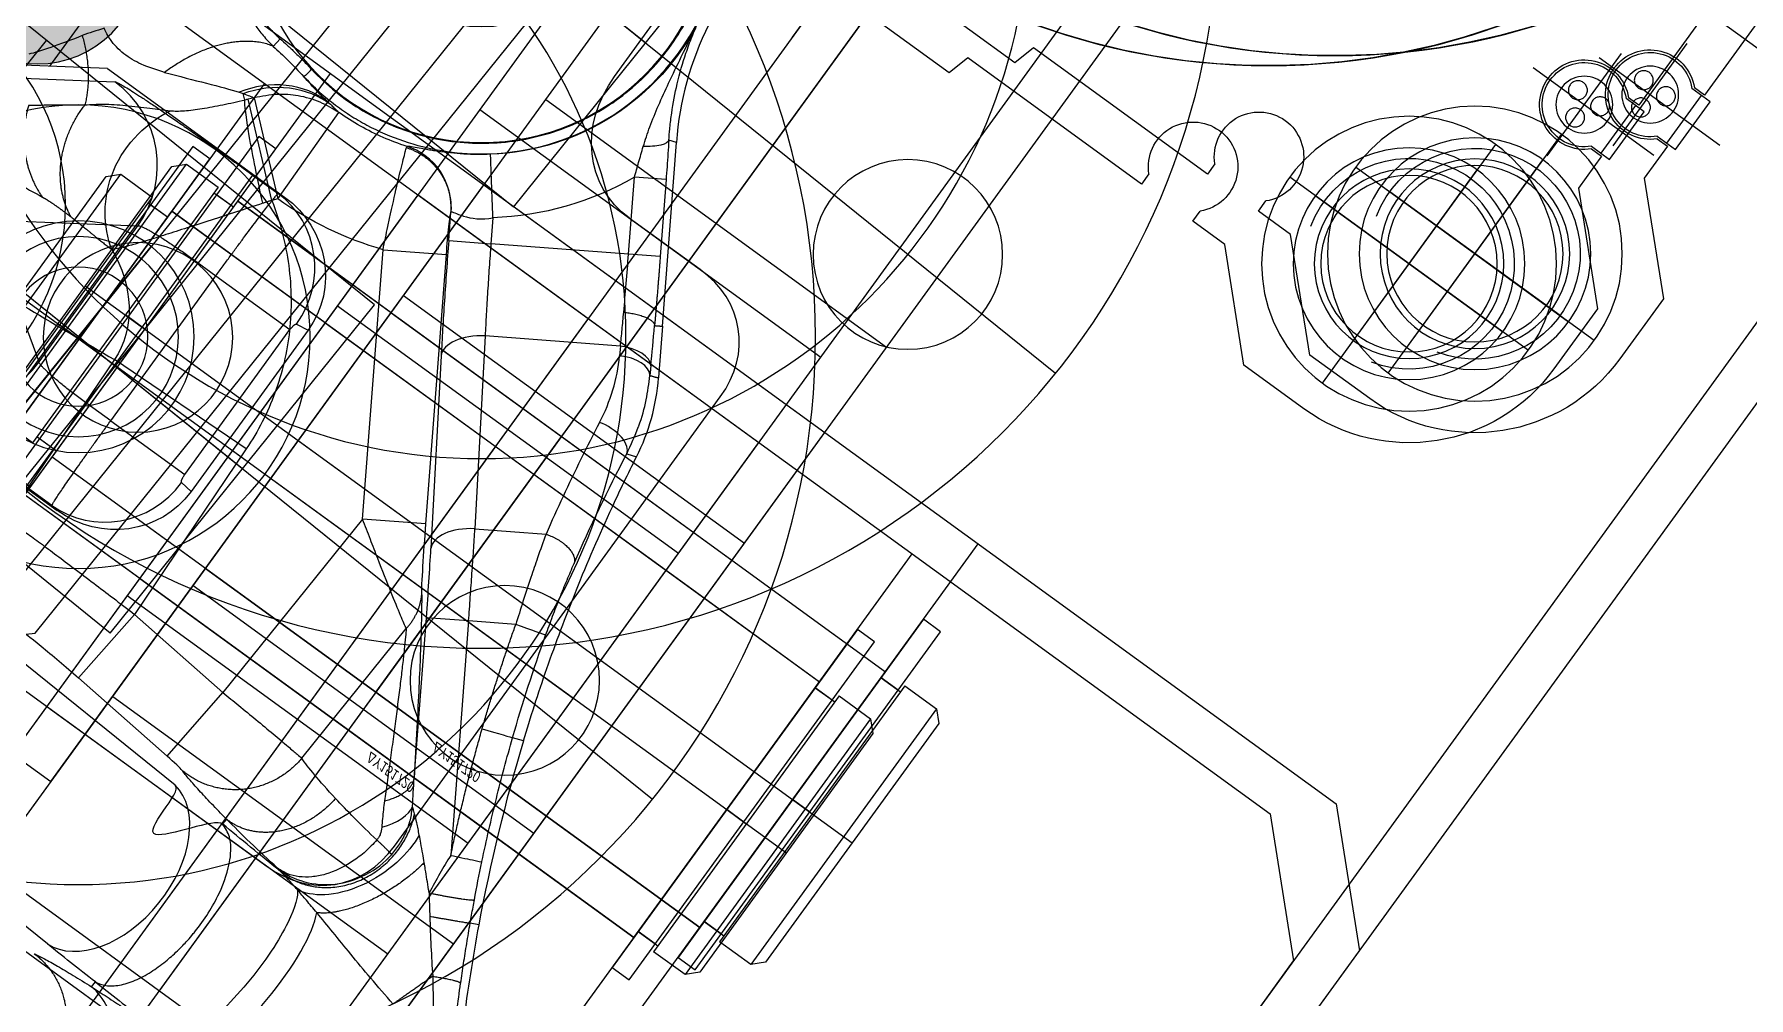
# Model space of a CAD drawing. Header units: millimetres. Extents: x 10462777 to 22643323, y 453826 to 1389191.
# Drawn here: x 11287740.5 to 11287821.9, y 585207.9 to 585253.6 of the extents above; entities that cross this region are included whole.
import ezdxf

# ---------------------------------------------------------------- set-up
doc = ezdxf.new("R2010")
doc.units = ezdxf.units.MM
doc.header["$LTSCALE"] = 200
doc.header["$MEASUREMENT"] = 0
for name, pattern in [('CENTER', [2, 1.25, -0.25, 0.25, -0.25]), ('HIDDEN', [3.75, 2.5, -1.25]), ('PHANTOM', [2.5, 1.25, -0.25, 0.25, -0.25, 0.25, -0.25]), ('PHANTOM2', [31.75, 15.875, -3.175, 3.175, -3.175, 3.175, -3.175])]:
    doc.linetypes.add(name, pattern=pattern)
doc.layers.get('0').update_dxf_attribs({"linetype": 'CONTINUOUS'})
for name, color, linetype in [('1', 1, 'CENTER'), ('5', 4, 'CONTINUOUS'), ('CENTER', 1, 'CONTINUOUS'), ('CL', 3, 'CONTINUOUS'), ('DR1501-002-005-002', 7, 'CONTINUOUS'), ('HL', 2, 'HIDDEN'), ('V', 6, 'PHANTOM2')]:
    doc.layers.add(name, color=color, linetype=linetype)
doc.layers.add('LAYOUT', color=8, linetype='CONTINUOUS', lineweight=25)
doc.styles.get("Standard").update_dxf_attribs({"font": 'SYMBOL'})

# ---------------------------------------------------------------- blocks, each defined once
blk = doc.blocks.new('A$C321A0869')
at = {"layer": '1', "color": 155, "linetype": 'Continuous'}
for p, q in [((103.898, 368.365), (436.102, 368.365)), ((168, 335.391), (168, 355.365)), ((176.67, 330.365), (172.507, 330.365)), ((146, 326.035), (146, 320.023)), ((181, 299.695), (181, 326.035)), ((148.299, 321.555), (142.506, 317.696)), ((143.605, 317.688), (148.95, 321.249)), ((148.299, 321.555), (158.682, 321.555)), ((156.839, 321.511), (156.839, 316.614)), ((156.839, 321.511), (158.341, 321.511)), ((158.341, 321.511), (158.682, 321.555)), ((162.688, 317.014), (163.299, 317.093)), ((163.299, 317.093), (163.299, 307.636)), ((148.498, 312.791), (153.843, 316.352)), ((153.843, 308.377), (153.843, 316.352)), ((156.839, 308.116), (156.839, 316.614)), ((156.839, 316.614), (158.238, 316.614)), ((158.238, 316.614), (162.585, 316.614)), ((158.238, 308.116), (158.238, 316.614)), ((162.585, 308.116), (162.585, 316.614)), ((153.843, 308.377), (148.498, 311.939)), ((158.238, 308.116), (156.839, 308.116)), ((156.839, 303.219), (156.839, 308.116)), ((158.238, 308.116), (162.585, 308.116)), ((163.299, 307.636), (162.688, 307.716)), ((148.299, 303.174), (158.682, 303.174)), ((158.341, 303.219), (156.839, 303.219)), ((158.682, 303.174), (158.341, 303.219)), ((158, 295.365), (176.67, 295.365)), ((452.31, 215.653), (452.31, 236.044)), ((442.638, 215.654), (442.638, 235.051)), ((479.704, 233.483), (479.904, 233.739)), ((483.02, 234.001), (482.536, 234.024)), ((476.805, 229.493), (479.839, 233.377)), ((480.063, 233.202), (477.029, 229.318)), ((480.063, 233.202), (479.839, 233.377)), ((466.225, 230.578), (457.119, 229.818)), ((466.855, 223.039), (466.225, 230.578)), ((477.029, 229.318), (482.046, 229.632)), ((477.029, 229.318), (476.805, 229.493)), ((467.724, 216.648), (478.289, 223.912)), ((478.289, 223.912), (479.998, 221.426)), ((453.391, 222.426), (453.145, 216.824)), ((453.391, 222.426), (457.406, 222.25)), ((457.406, 222.25), (457.159, 216.648)), ((466.855, 223.039), (457.406, 222.25)), ((480.586, 221.759), (481.696, 222.522)), ((480.586, 221.759), (481.725, 220.102)), ((469.432, 214.162), (479.998, 221.426)), ((482.742, 220.801), (481.725, 220.102)), ((485.438, 214.701), (481.725, 220.102)), ((476.102, 218.607), (468.67, 213.246)), ((478.144, 217.571), (470.713, 212.21)), ((481.795, 212.261), (478.144, 217.571)), ((453.145, 216.824), (457.159, 216.648)), ((467.724, 216.648), (457.159, 216.648)), ((469.432, 214.162), (467.724, 216.648)), ((485.438, 214.701), (488.457, 216.777)), ((489.312, 215.534), (488.457, 216.777)), ((490.997, 216.264), (490.85, 216.603)), ((483.786, 211.307), (490.997, 216.264)), ((489.312, 215.534), (486.293, 213.458)), ((486.293, 213.458), (485.438, 214.701)), ((442.364, 212.751), (442.661, 212.751)), ((452.584, 212.751), (452.287, 212.751)), ((457.077, 211.778), (464.983, 211.778)), ((470.713, 212.21), (472.632, 209.418)), ((481.795, 212.261), (481.411, 212.008)), ((459.674, 207.02), (465.979, 211.355)), ((467.119, 209.698), (465.979, 211.355)), ((483.786, 211.307), (481.779, 209.927)), ((467.119, 209.698), (457.924, 203.377)), ((468.392, 207.846), (467.119, 209.698)), ((478.008, 208.826), (478.188, 208.374)), ((464.319, 204.098), (464.118, 204.593)), ((456.193, 200.274), (455.996, 200.64))]:
    blk.add_line(p, q, dxfattribs=at)
at = {"layer": '1', "color": 155, "linetype": 'Continuous', "extrusion": (0, 0, -1)}
for radius, start, end in [(16.754, 337.34502, 356.41736), (11.566, 257.89921, 319.01687), (14.582, 291.28092, 319.01689)]:
    blk.add_arc((-493.75, 230.365), radius, start, end, dxfattribs=at)
for centre, major_axis, ratio, start_param, end_param in [((173.176, 336.138), (-2.495, -5.376), 0.84361, 5.91001, 7.351033), ((158.64, 317.053), (4.622, 0.602), 0.965377, 4.846578, 6.408341), ((158.64, 307.677), (-4.622, 0.602), 0.965377, 3.016436, 4.5782)]:
    blk.add_ellipse(centre, major_axis=major_axis, ratio=ratio, start_param=start_param, end_param=end_param, dxfattribs=at)
at = {"layer": '1', "color": 155, "linetype": 'Continuous'}
for centre, major_axis, ratio, start_param, end_param in [((175.226, 324.591), (-4.564, -4.564), 0.774597, 2.482535, 3.800651), ((148.95, 316.352), (-2.717, 4.078), 0.998023, 4.125534, 5.694504), ((158.341, 317.014), (-0.582, 4.462), 0.965377, 4.587233, 6.148996), ((143.605, 312.791), (-2.717, 4.078), 0.998023, 4.125534, 5.694504), ((148.95, 308.377), (-2.717, -4.078), 0.998023, 0.588682, 2.157652), ((158.341, 307.716), (-0.582, -4.462), 0.965377, 0.134189, 1.695952), ((175.226, 301.138), (-4.564, 4.564), 0.774597, 2.482535, 3.800651), ((477.241, 216.95), (1.177, -1.632), 0.544728, 1.558438, 3.099965), ((453.092, 216.827), (-0.044, -1.009), 0.052281, 0.254572, 1.570209), ((447.474, 215.866), (-4.847, 0), 0.642612, 0.068295, 3.073299), ((469.809, 211.589), (1.177, -1.632), 0.544728, 1.558438, 3.099966), ((465.86, 211.528), (4.972, 3.418), 0.034895, 4.712415, 5.28888), ((480.733, 211.542), (-0.828, 1.262), 0.544739, 3.183287, 4.724076), ((447.474, 207.162), (4.78, 0), 0.267644, 3.42552, 5.851881)]:
    blk.add_ellipse(centre, major_axis=major_axis, ratio=ratio, start_param=start_param, end_param=end_param, dxfattribs=at)
for points, knots in [([(148.95, 321.249), (148.965, 321.259), (149.024, 321.279), (149.206, 321.308), (149.48, 321.337), (149.841, 321.364), (150.284, 321.39), (150.804, 321.414), (151.393, 321.436), (152.046, 321.455), (152.757, 321.472), (153.282, 321.482), (153.561, 321.486), (153.579, 321.486)], [0, 0, 0, 0, 0.099316, 0.198633, 0.297949, 0.397265, 0.496581, 0.595898, 0.695214, 0.79453, 0.893847, 0.993163, 1, 1, 1, 1]), ([(153.579, 321.486), (153.822, 321.49), (154.339, 321.497), (155.151, 321.505), (155.997, 321.51), (156.558, 321.511), (156.839, 321.511)], [0, 0, 0, 0, 0.236866, 0.491244, 0.745622, 1, 1, 1, 1]), ([(469.334, 243.535), (469.379, 243.072), (469.471, 242.12), (469.647, 240.772), (469.853, 239.412), (470.007, 238.53), (470.087, 238.078)], [0, 0, 0, 0, 0.230328, 0.47364, 0.730146, 1, 1, 1, 1]), ([(482.328, 231.99), (482.29, 231.676), (482.216, 231.049), (482.204, 230.1), (482.263, 229.155), (482.538, 227.286), (483.317, 225.159), (485.443, 222.044), (489.588, 218.906), (496.905, 218.364), (502.342, 222.005), (504.457, 225.791), (505.525, 229.507), (505.119, 234.553), (501.668, 239.345), (497.913, 241.284), (494.88, 241.93), (492.769, 241.937), (490.732, 241.546), (489.762, 241.182), (489.277, 241)], [0, 0, 0, 0, 0.015776, 0.031543, 0.047309, 0.063075, 0.125873, 0.15798, 0.251061, 0.374968, 0.498875, 0.553832, 0.589053, 0.691361, 0.793668, 0.870126, 0.89669, 0.94831, 0.974178, 1, 1, 1, 1]), ([(473.073, 241.317), (473.165, 241.208), (473.354, 240.984), (473.74, 240.52), (474.208, 239.947), (474.571, 239.486), (474.757, 239.25)], [0, 0, 0, 0, 0.229249, 0.471698, 0.728457, 1, 1, 1, 1]), ([(478.337, 237.268), (478.19, 237.635), (477.921, 238.303), (477.797, 239.158), (477.825, 239.791), (477.912, 240.202), (478.028, 240.54), (478.123, 240.726), (478.168, 240.815)], [0, 0, 0, 0, 0.332596, 0.604526, 0.736299, 0.85181, 0.929059, 1, 1, 1, 1]), ([(474.757, 239.25), (474.953, 239.037), (475.376, 238.58), (475.967, 237.713), (476.557, 236.784), (476.924, 236.19), (477.096, 235.911)], [0, 0, 0, 0, 0.222937, 0.480834, 0.756514, 1, 1, 1, 1]), ([(470.087, 238.078), (470.088, 238.068), (470.092, 238.045), (470.098, 238.01), (470.104, 237.972), (470.11, 237.934), (470.115, 237.896), (470.12, 237.858), (470.125, 237.818), (470.13, 237.778), (470.135, 237.737), (470.139, 237.696), (470.143, 237.653), (470.148, 237.61), (470.152, 237.566), (470.156, 237.52), (470.16, 237.472), (470.163, 237.424), (470.167, 237.376), (470.17, 237.328), (470.173, 237.282), (470.176, 237.236), (470.179, 237.189), (470.181, 237.143), (470.184, 237.097), (470.186, 237.05), (470.189, 237), (470.191, 236.945), (470.194, 236.886), (470.196, 236.821), (470.199, 236.75), (470.202, 236.672), (470.204, 236.586), (470.207, 236.507), (470.208, 236.456), (470.209, 236.437)], [0, 0, 0, 0, 0.023274, 0.054888, 0.084756, 0.11342, 0.141458, 0.16944, 0.197522, 0.225565, 0.253594, 0.281635, 0.309631, 0.33763, 0.366026, 0.395235, 0.425265, 0.455736, 0.485498, 0.513837, 0.541013, 0.567571, 0.594335, 0.621153, 0.646701, 0.672792, 0.700613, 0.73049, 0.762755, 0.797723, 0.835687, 0.876967, 0.921891, 0.970783, 1, 1, 1, 1]), ([(483.577, 237.065), (483.418, 236.792), (483.101, 236.248), (482.808, 235.45), (482.615, 234.708), (482.563, 234.257), (482.536, 234.024)], [0, 0, 0, 0, 0.291672, 0.579176, 0.782285, 1, 1, 1, 1]), ([(470.209, 236.437), (470.209, 236.411), (470.211, 236.354), (470.212, 236.26), (470.213, 236.161), (470.213, 236.062), (470.213, 235.962), (470.212, 235.86), (470.212, 235.758), (470.211, 235.654), (470.21, 235.546), (470.209, 235.429), (470.208, 235.299), (470.206, 235.155), (470.205, 234.994), (470.205, 234.815), (470.206, 234.615), (470.209, 234.394), (470.216, 234.17), (470.223, 234.023), (470.227, 233.954)], [0, 0, 0, 0, 0.0415, 0.087094, 0.13024, 0.171807, 0.212718, 0.253715, 0.294592, 0.335056, 0.37657, 0.421306, 0.471128, 0.52654, 0.587776, 0.656044, 0.73315, 0.820128, 0.915078, 1, 1, 1, 1]), ([(470.227, 233.954), (470.765, 234.921), (471.853, 235.854), (474.55, 236.622), (476.037, 236.422), (477.096, 235.911)], [0, 0, 0, 0, 0.5, 0.5, 1, 1, 1, 1]), ([(477.096, 235.911), (477.151, 235.831), (477.267, 235.662), (477.593, 235.297), (478.117, 234.795), (478.87, 234.15), (479.423, 233.708), (479.704, 233.483)], [0, 0, 0, 0, 0.104926, 0.220029, 0.465508, 0.72841, 1, 1, 1, 1]), ([(476.423, 229.741), (476.056, 229.981), (475.318, 230.463), (474.251, 231.161), (473.253, 231.815), (472.354, 232.407), (471.577, 232.926), (470.95, 233.36), (470.47, 233.713), (470.309, 233.873), (470.227, 233.954)], [0, 0, 0, 0, 0.123779, 0.249315, 0.374831, 0.498577, 0.623666, 0.748831, 0.872658, 1, 1, 1, 1]), ([(482.11, 230.365), (482.096, 231.037), (481.885, 231.752), (481.078, 233.014), (480.486, 233.553), (479.828, 233.93)], [0, 0, 0, 0, 0.5, 0.5, 1, 1, 1, 1]), ([(479.904, 233.739), (480.529, 233.356), (481.091, 232.819), (481.865, 231.568), (482.073, 230.861), (482.096, 230.188)], [0, 0, 0, 0, 0.5, 0.5, 1, 1, 1, 1]), ([(482.536, 234.024), (482.515, 233.711), (482.467, 233.031), (482.376, 232.355), (482.327, 231.99)], [0, 0, 0, 0, 0.459971, 1, 1, 1, 1]), ([(476.423, 229.741), (477.115, 230.607), (477.901, 231.553), (479.122, 232.942), (479.531, 233.357), (479.704, 233.483)], [0, 0, 0, 0, 0.5, 0.5, 1, 1, 1, 1]), ([(482.046, 229.632), (482.002, 229.967), (481.909, 230.662), (481.494, 231.614), (480.892, 232.502), (480.351, 232.958), (480.063, 233.202)], [0, 0, 0, 0, 0.242098, 0.502422, 0.734837, 1, 1, 1, 1]), ([(482.11, 230.365), (482.129, 230.588), (482.169, 231.042), (482.274, 231.67), (482.327, 231.99)], [0, 0, 0, 0, 0.489912, 1, 1, 1, 1]), ([(457.119, 229.818), (457.132, 229.665), (457.157, 229.358), (457.197, 228.685), (457.238, 227.863), (457.277, 226.909), (457.315, 225.842), (457.348, 224.713), (457.38, 223.501), (457.397, 222.679), (457.406, 222.25)], [0, 0, 0, 0, 0.12227, 0.246247, 0.371943, 0.499371, 0.621613, 0.749499, 0.869315, 1, 1, 1, 1]), ([(478.289, 223.912), (478.626, 224.085), (479.153, 224.357), (480.165, 224.867), (481.27, 225.407), (482.134, 225.811), (482.589, 226.016), (482.705, 226.064), (482.762, 226.088)], [0, 0, 0, 0, 0.160436, 0.251188, 0.500883, 0.750113, 0.876593, 1, 1, 1, 1]), ([(481.718, 222.53), (482.232, 222.884), (482.685, 223.459), (483.099, 224.795), (483.049, 225.524), (482.825, 226.104)], [0, 0, 0, 0, 0.5, 0.5, 1, 1, 1, 1]), ([(485.019, 222.779), (484.882, 222.941), (484.601, 223.274), (484.215, 223.793), (483.858, 224.321), (483.6, 224.74), (483.416, 225.059), (483.239, 225.375), (483.052, 225.725), (482.898, 226.012), (482.848, 226.074), (482.825, 226.104)], [0, 0, 0, 0, 0.094699, 0.195709, 0.30236, 0.419452, 0.482688, 0.549102, 0.690581, 0.853358, 1, 1, 1, 1]), ([(481.718, 222.53), (481.757, 222.507), (481.797, 222.276), (482.066, 221.59), (482.327, 221.144), (482.742, 220.801)], [0, 0, 0, 0, 0.5, 0.5, 1, 1, 1, 1]), ([(481.725, 220.102), (481.414, 219.887), (480.787, 219.455), (479.865, 218.807), (478.966, 218.168), (478.419, 217.771), (478.144, 217.571)], [0, 0, 0, 0, 0.244617, 0.492816, 0.744608, 1, 1, 1, 1]), ([(489.851, 217.363), (490.161, 217.481), (490.819, 217.734), (491.858, 218.038), (493.031, 218.34), (494.489, 218.668), (495.553, 218.912), (496.175, 219.056)], [0, 0, 0, 0, 0.144368, 0.306554, 0.486218, 0.699858, 1, 1, 1, 1]), ([(491.345, 216.938), (491.543, 217.067), (492.166, 217.452), (493.26, 218.034), (494.38, 218.504), (495.372, 218.842), (495.901, 218.983), (496.175, 219.056)], [0, 0, 0, 0, 0.115919, 0.366193, 0.659393, 0.823603, 1, 1, 1, 1]), ([(488.457, 216.777), (488.683, 216.872), (489.151, 217.072), (489.612, 217.263), (489.851, 217.363)], [0, 0, 0, 0, 0.481094, 1, 1, 1, 1]), ([(490.85, 216.603), (490.773, 216.563), (490.623, 216.614), (490.248, 216.903), (490.033, 217.133), (489.851, 217.363)], [0, 0, 0, 0, 0.5, 0.5, 1, 1, 1, 1]), ([(457.159, 216.648), (457.156, 216.324), (457.15, 215.631), (457.137, 214.57), (457.121, 213.51), (457.104, 212.643), (457.089, 212.063), (457.081, 211.864), (457.077, 211.778)], [0, 0, 0, 0, 0.146861, 0.313552, 0.500044, 0.699892, 0.868664, 1, 1, 1, 1]), ([(464.983, 211.778), (465.02, 211.852), (465.097, 212.004), (465.365, 212.506), (465.878, 213.432), (466.572, 214.654), (467.21, 215.763), (467.551, 216.351), (467.724, 216.648)], [0, 0, 0, 0, 0.106751, 0.217412, 0.454766, 0.717398, 0.857148, 1, 1, 1, 1]), ([(490.85, 216.603), (490.999, 216.705), (491.165, 216.819), (491.329, 216.927), (491.345, 216.938)], [0, 0, 0, 0, 0.902928, 1, 1, 1, 1]), ([(452.287, 212.751), (452.293, 213.203), (447.474, 215.866), (452.309, 215.141), (452.31, 215.653)], [0, 0, 0, 0, 0.444122, 1, 1, 1, 1]), ([(483.148, 213.151), (483.524, 213.402), (484.273, 213.903), (485.051, 214.436), (485.438, 214.701)], [0, 0, 0, 0, 0.502591, 1, 1, 1, 1]), ([(438.35, 209.331), (439.293, 209.369), (440.402, 209.729), (441.975, 211.063), (442.368, 211.981), (442.364, 212.751)], [0, 0, 0, 0, 0.5, 0.5, 1, 1, 1, 1]), ([(442.364, 212.751), (442.396, 212.462), (442.458, 211.883), (442.545, 210.918), (442.625, 209.892), (442.672, 209.153), (442.696, 208.784)], [0, 0, 0, 0, 0.250094, 0.499935, 0.750055, 1, 1, 1, 1]), ([(442.661, 212.751), (442.667, 212.283), (442.678, 211.313), (442.688, 210.059), (442.694, 209.202), (442.696, 208.868), (442.696, 208.784)], [0, 0, 0, 0, 0.374111, 0.758018, 0.939401, 1, 1, 1, 1]), ([(442.661, 212.751), (442.706, 212.583), (442.799, 212.238), (443.235, 211.751), (443.87, 211.321), (444.648, 210.989), (445.454, 210.767), (446.187, 210.642), (446.778, 210.586), (447.19, 210.568), (448.133, 210.558), (449.626, 210.726), (451.191, 211.331), (452.069, 212.048), (452.22, 212.534), (452.287, 212.751)], [0, 0, 0, 0, 0.07219, 0.148138, 0.224315, 0.296652, 0.361348, 0.415515, 0.457373, 0.486059, 0.501268, 0.653246, 0.790916, 0.906668, 1, 1, 1, 1]), ([(452.254, 209.119), (452.258, 209.76), (452.266, 211.013), (452.28, 212.181), (452.287, 212.751)], [0, 0, 0, 0, 0.512227, 1, 1, 1, 1]), ([(452.291, 209.393), (452.335, 210.007), (452.422, 211.233), (452.53, 212.246), (452.584, 212.751)], [0, 0, 0, 0, 0.501077, 1, 1, 1, 1]), ([(481.795, 212.261), (482.013, 212.403), (482.446, 212.685), (482.915, 212.996), (483.148, 213.151)], [0, 0, 0, 0, 0.502935, 1, 1, 1, 1]), ([(464.983, 211.778), (464.884, 211.71), (464.633, 211.541), (464.156, 211.231), (463.554, 210.848), (462.874, 210.423), (462.133, 209.965), (461.34, 209.48), (460.504, 208.973), (459.625, 208.442), (458.775, 207.932), (458.214, 207.597), (457.966, 207.449)], [0, 0, 0, 0, 0.079938, 0.18244, 0.285951, 0.390254, 0.494902, 0.59932, 0.703816, 0.809234, 0.916341, 1, 1, 1, 1]), ([(467.119, 209.698), (467.43, 209.913), (468.058, 210.345), (468.983, 210.989), (469.885, 211.622), (470.435, 212.013), (470.713, 212.21)], [0, 0, 0, 0, 0.244816, 0.493086, 0.744814, 1, 1, 1, 1]), ([(478.008, 208.826), (478.199, 208.88), (478.392, 209.121), (478.537, 209.908), (478.478, 210.404), (478.363, 210.765)], [0, 0, 0, 0, 0.5, 0.5, 1, 1, 1, 1]), ([(479.372, 209.201), (479.38, 209.203), (479.799, 209.345), (480.563, 209.673), (481.26, 210.099), (481.589, 210.301)], [0, 0, 0, 0, 0.009954, 0.531374, 1, 1, 1, 1]), ([(452.291, 209.393), (452.292, 208.454), (452.707, 207.5), (454.145, 206.084), (455.161, 205.637), (456.196, 205.587)], [0, 0, 0, 0, 0.5, 0.5, 1, 1, 1, 1]), ([(456.293, 206.568), (456.04, 206.587), (455.523, 206.628), (454.53, 206.873), (453.641, 207.3), (452.975, 207.864), (452.599, 208.343), (452.351, 208.86), (452.311, 209.215), (452.291, 209.393)], [0, 0, 0, 0, 0.12267, 0.249834, 0.498756, 0.623945, 0.749245, 0.874587, 1, 1, 1, 1]), ([(472.632, 209.418), (472.261, 209.29), (471.604, 209.065), (470.53, 208.674), (469.484, 208.28), (468.747, 207.987), (468.392, 207.846)], [0, 0, 0, 0, 0.282944, 0.50095, 0.759201, 1, 1, 1, 1]), ([(481.779, 209.927), (481.778, 209.926), (481.776, 209.924), (481.772, 209.922), (481.771, 209.921), (481.765, 209.917), (481.762, 209.915), (481.758, 209.912)], [0, 0, 0, 0, 0.250456, 0.250456, 0.500911, 0.500911, 1, 1, 1, 1]), ([(452.085, 208.016), (452.125, 208.247), (452.198, 208.663), (452.237, 208.978), (452.254, 209.119)], [0, 0, 0, 0, 0.553136, 1, 1, 1, 1]), ([(452.085, 208.016), (451.877, 207.818), (451.431, 207.585), (449.732, 207.204), (448.443, 207.072), (445.841, 207.12), (444.634, 207.297), (443.153, 207.737), (442.833, 207.984), (442.731, 208.187)], [0, 0, 0, 0, 0.25, 0.25, 0.5, 0.5, 0.75, 0.75, 1, 1, 1, 1]), ([(451.816, 206.628), (451.867, 206.879), (451.961, 207.35), (452.046, 207.804), (452.085, 208.016)], [0, 0, 0, 0, 0.533344, 1, 1, 1, 1]), ([(457.734, 205.142), (457.262, 205.071), (456.685, 205.065), (455.432, 205.266), (454.761, 205.477), (453.574, 206.081), (453.067, 206.469), (452.364, 207.263), (452.165, 207.664), (452.085, 208.016)], [0, 0, 0, 0, 0.25, 0.25, 0.5, 0.5, 0.75, 0.75, 1, 1, 1, 1]), ([(464.319, 204.098), (465.38, 204.53), (467.628, 205.393), (471.416, 206.653), (474.993, 207.647), (477.314, 208.186), (478.188, 208.374)], [0, 0, 0, 0, 0.278989, 0.557979, 0.836968, 1, 1, 1, 1]), ([(458.589, 206.236), (458.594, 206.24), (458.953, 206.507), (459.315, 206.769), (459.674, 207.02)], [0, 0, 0, 0, 0.014565, 1, 1, 1, 1]), ([(468.886, 206.421), (469.19, 206.525), (469.799, 206.732), (470.698, 207.018), (471.573, 207.281), (472.113, 207.431), (472.383, 207.506)], [0, 0, 0, 0, 0.249613, 0.499411, 0.74953, 1, 1, 1, 1]), ([(450.713, 201.086), (450.808, 201.622), (450.987, 202.64), (451.289, 204.096), (451.566, 205.411), (451.736, 206.236), (451.816, 206.628)], [0, 0, 0, 0, 0.289191, 0.549958, 0.786349, 1, 1, 1, 1]), ([(456.196, 205.587), (456.408, 205.586), (456.831, 205.585), (457.453, 205.708), (458.05, 205.914), (458.409, 206.129), (458.589, 206.236)], [0, 0, 0, 0, 0.250925, 0.501585, 0.751419, 1, 1, 1, 1]), ([(456.906, 206.764), (456.813, 206.708), (456.675, 206.626), (456.456, 206.571), (456.347, 206.569), (456.293, 206.568)], [0, 0, 0, 0, 0.518381, 0.762938, 1, 1, 1, 1]), ([(457.734, 205.142), (457.802, 205.222), (457.931, 205.376), (458.161, 205.654), (458.297, 205.838), (458.383, 205.954)], [0, 0, 0, 0, 0.285943, 0.547706, 1, 1, 1, 1]), ([(456.868, 204.146), (456.963, 204.253), (457.171, 204.489), (457.462, 204.823), (457.652, 205.045), (457.734, 205.142)], [0, 0, 0, 0, 0.311396, 0.692558, 1, 1, 1, 1]), ([(458.609, 202.033), (458.617, 202.037), (459.534, 202.504), (461.355, 203.39), (463.2, 204.206), (464.118, 204.593)], [0, 0, 0, 0, 0.004372, 0.508061, 1, 1, 1, 1]), ([(455.894, 203.058), (455.929, 203.097), (456.075, 203.259), (456.329, 203.542), (456.619, 203.866), (456.797, 204.066), (456.868, 204.146)], [0, 0, 0, 0, 0.106123, 0.442619, 0.774625, 1, 1, 1, 1]), ([(455.894, 203.058), (455.855, 203.025), (455.687, 202.885), (455.404, 202.646), (455.162, 202.439), (455.048, 202.34)], [0, 0, 0, 0, 0.139629, 0.594063, 1, 1, 1, 1]), ([(457.924, 203.377), (457.759, 203.356), (457.426, 203.314), (456.745, 203.217), (456.237, 203.122), (455.894, 203.058)], [0, 0, 0, 0, 0.240647, 0.48693, 1, 1, 1, 1]), ([(457.924, 203.377), (458.083, 203.065), (458.267, 202.703), (458.533, 202.182), (458.603, 202.044), (458.609, 202.033)], [0, 0, 0, 0, 0.5, 0.5, 1, 1, 1, 1]), ([(452.921, 200.445), (452.693, 200.256), (452.201, 199.845), (451.452, 199.207), (450.752, 198.599), (450.316, 198.216), (450.136, 198.056)], [0, 0, 0, 0, 0.239913, 0.518599, 0.799067, 1, 1, 1, 1])]:
    blk.add_open_spline(points, degree=3, knots=knots, dxfattribs=at)
for points, degree in [([(158.238, 316.614), (158.238, 316.807), (158.238, 317.193), (158.241, 317.764), (158.244, 318.318), (158.249, 318.849), (158.256, 319.349), (158.264, 319.811), (158.272, 320.228), (158.282, 320.595), (158.293, 320.906), (158.304, 321.158), (158.316, 321.346), (158.329, 321.468), (158.337, 321.504), (158.341, 321.511)], 3), ([(162.585, 316.614), (162.585, 316.63), (162.585, 316.661), (162.587, 316.708), (162.591, 316.753), (162.596, 316.796), (162.603, 316.837), (162.61, 316.875), (162.619, 316.909), (162.629, 316.939), (162.64, 316.964), (162.651, 316.985), (162.663, 317), (162.675, 317.01), (162.684, 317.013), (162.688, 317.014)], 3), ([(153.843, 316.352), (153.849, 316.362), (153.872, 316.382), (153.941, 316.411), (154.044, 316.44), (154.182, 316.467), (154.35, 316.493), (154.547, 316.517), (154.771, 316.539), (155.019, 316.558), (155.289, 316.575), (155.578, 316.589), (155.883, 316.6), (156.198, 316.608), (156.519, 316.613), (156.733, 316.614), (156.839, 316.614)], 3), ([(156.839, 308.116), (156.733, 308.116), (156.519, 308.117), (156.198, 308.122), (155.883, 308.13), (155.578, 308.141), (155.289, 308.155), (155.019, 308.172), (154.771, 308.191), (154.547, 308.213), (154.35, 308.237), (154.182, 308.262), (154.044, 308.29), (153.941, 308.318), (153.872, 308.348), (153.849, 308.367), (153.843, 308.377)], 3), ([(158.341, 303.219), (158.337, 303.225), (158.329, 303.262), (158.316, 303.384), (158.304, 303.572), (158.293, 303.823), (158.282, 304.135), (158.272, 304.501), (158.264, 304.919), (158.256, 305.38), (158.249, 305.88), (158.244, 306.411), (158.241, 306.966), (158.238, 307.537), (158.238, 307.923), (158.238, 308.116)], 3), ([(162.688, 307.716), (162.684, 307.717), (162.675, 307.719), (162.663, 307.729), (162.651, 307.745), (162.64, 307.765), (162.629, 307.791), (162.619, 307.821), (162.61, 307.855), (162.603, 307.892), (162.596, 307.933), (162.591, 307.977), (162.587, 308.022), (162.585, 308.069), (162.585, 308.1), (162.585, 308.116)], 3), ([(477.24, 241.41), (476.179, 242.009), (475.399, 242.494), (474.964, 242.835)], 3), ([(478.168, 240.815), (477.854, 241.032), (477.552, 241.234), (477.24, 241.41)], 3), ([(482.825, 231.917), (482.751, 231.398), (482.678, 230.361), (482.79, 228.79), (483.123, 227.258), (483.67, 225.785), (484.419, 224.405), (485.356, 223.145), (486.462, 222.03), (487.715, 221.083), (489.089, 220.322), (490.556, 219.764), (492.088, 219.418), (493.654, 219.293), (495.221, 219.391), (496.759, 219.71), (498.236, 220.242), (499.623, 220.979), (500.892, 221.904), (502.017, 223), (502.976, 224.243), (503.749, 225.61), (504.321, 227.072), (504.68, 228.601), (504.82, 230.165), (504.737, 231.733), (504.433, 233.274), (503.914, 234.756), (503.19, 236.15), (502.277, 237.427), (501.192, 238.563), (499.957, 239.533), (498.598, 240.319), (497.141, 240.905), (495.616, 241.278), (494.052, 241.432), (492.485, 241.364), (490.938, 241.073), (489.952, 240.739), (489.468, 240.535)], 3), ([(464.863, 239.926), (465.317, 236.81), (465.771, 233.694), (466.225, 230.578)], 3), ([(478.337, 237.268), (478.928, 235.948), (479.509, 234.716), (479.828, 233.93)], 3), ([(483.893, 236.866), (483.838, 236.779), (483.727, 236.592), (483.562, 236.268), (483.416, 235.924), (483.295, 235.578), (483.202, 235.249), (483.135, 234.95), (483.087, 234.678), (483.054, 234.43), (483.032, 234.203), (483.023, 234.066), (483.02, 234.001)], 3), ([(470.227, 233.954), (469.55, 232.101), (467.988, 230.705), (466.225, 230.578)], 3), ([(479.828, 233.93), (479.855, 233.863), (479.88, 233.799), (479.904, 233.739)], 3), ([(479.904, 233.739), (479.974, 233.503), (480.033, 233.317), (480.063, 233.202)], 3), ([(483.02, 234.001), (483.013, 233.858), (482.997, 233.555), (482.96, 233.051), (482.906, 232.504), (482.855, 232.117), (482.825, 231.917)], 3), ([(479.839, 233.377), (479.794, 233.412), (479.749, 233.447), (479.704, 233.483)], 3), ([(482.825, 231.917), (482.569, 231.954), (482.335, 231.988), (482.328, 231.99)], 3), ([(476.805, 229.493), (476.762, 229.521), (476.678, 229.576), (476.55, 229.658), (476.466, 229.714), (476.423, 229.741)], 3), ([(482.096, 230.188), (482.089, 230.103), (482.078, 229.949), (482.062, 229.764), (482.052, 229.671), (482.046, 229.632)], 3), ([(482.825, 226.104), (482.678, 226.479), (482.424, 227.246), (482.163, 228.428), (482.071, 229.23), (482.046, 229.632)], 3), ([(482.096, 230.188), (482.097, 230.207), (482.1, 230.245), (482.105, 230.304), (482.108, 230.344), (482.11, 230.365)], 3), ([(476.805, 229.493), (476.533, 229.022), (475.943, 228.124), (474.914, 226.907), (473.769, 225.84), (472.521, 224.931), (471.188, 224.189), (469.79, 223.618), (468.338, 223.223), (467.353, 223.08), (466.855, 223.039)], 3), ([(453.419, 226.225), (453.447, 225.946), (453.473, 224.896), (453.427, 223.25), (453.391, 222.426)], 3), ([(482.762, 226.088), (482.783, 226.093), (482.804, 226.098), (482.825, 226.104)], 3), ([(479.998, 221.426), (480.393, 221.698), (481.191, 222.232), (481.625, 222.493), (481.696, 222.522)], 3), ([(481.696, 222.522), (481.7, 222.525), (481.707, 222.528), (481.714, 222.531), (481.717, 222.531), (481.718, 222.53)], 3), ([(480.586, 221.759), (480.186, 221.484), (479.397, 220.939), (478.23, 220.123), (477.117, 219.336), (476.432, 218.845), (476.102, 218.607)], 3), ([(496.322, 218.57), (494.396, 218.149), (492.621, 217.381), (490.997, 216.264)], 3), ([(490.85, 216.603), (490.678, 216.482), (490.333, 216.241), (489.817, 215.882), (489.479, 215.649), (489.312, 215.534)], 3), ([(441.886, 215.85), (441.923, 215.698), (441.999, 215.34), (442.118, 214.639), (442.24, 213.78), (442.323, 213.111), (442.364, 212.751)], 3), ([(452.584, 212.751), (452.625, 213.111), (452.708, 213.78), (452.83, 214.639), (452.949, 215.34), (453.025, 215.698), (453.062, 215.85)], 3), ([(442.661, 212.751), (442.646, 213.78), (442.638, 214.754), (442.638, 215.654)], 3), ([(466.692, 212.214), (466.849, 212.344), (467.706, 212.966), (468.856, 213.766), (469.432, 214.162)], 3), ([(486.293, 213.458), (485.6, 212.982), (484.231, 212.053), (483.575, 211.614)], 2), ([(456.598, 209.331), (456.764, 210.464), (456.927, 211.299), (457.077, 211.778)], 3), ([(466.692, 212.214), (466.547, 212.096), (466.197, 211.815), (465.47, 211.255), (464.505, 210.529), (463.258, 209.609), (461.685, 208.464), (460.388, 207.531), (459.674, 207.02)], 3), ([(478.363, 210.765), (479.461, 210.982), (480.496, 211.407), (481.411, 212.008)], 3), ([(481.973, 210.553), (482.308, 210.811), (482.225, 211.615), (481.795, 212.261)], 3), ([(481.973, 210.553), (482.476, 210.883), (483.015, 211.24), (483.575, 211.614)], 3), ([(483.575, 211.614), (483.786, 211.307)], 1), ([(478.363, 210.765), (477.723, 210.638), (476.445, 210.37), (474.536, 209.921), (473.266, 209.591), (472.632, 209.418)], 3), ([(481.974, 210.553), (481.589, 210.301)], 1), ([(481.589, 210.301), (481.758, 209.912)], 1), ([(452.254, 209.119), (452.266, 209.21), (452.278, 209.301), (452.291, 209.393)], 3), ([(456.293, 206.568), (456.379, 207.611), (456.483, 208.543), (456.598, 209.331)], 3), ([(478.188, 208.374), (479.479, 208.653), (480.669, 209.165), (481.758, 209.912)], 3), ([(472.383, 207.506), (474.235, 208.011), (476.111, 208.451), (478.008, 208.826)], 3), ([(478.008, 208.826), (478.467, 208.939), (478.927, 209.051), (479.372, 209.201)], 3), ([(463.533, 205.983), (465.932, 206.993), (468.392, 207.846)], 2), ([(468.886, 206.421), (468.877, 206.446), (468.645, 207.116), (468.392, 207.846)], 3), ([(457.966, 207.449), (457.843, 207.376), (457.602, 207.228), (457.249, 206.999), (457.019, 206.843), (456.906, 206.764)], 3), ([(456.906, 206.764), (457.529, 206.322), (458.19, 206.12), (458.589, 206.236)], 3), ([(457.924, 203.377), (460.682, 204.782), (463.533, 205.983)], 2), ([(458.383, 205.954), (458.411, 205.993), (458.462, 206.066), (458.529, 206.16), (458.57, 206.213), (458.589, 206.236)], 3), ([(463.533, 205.983), (463.833, 205.271), (464.108, 204.618), (464.118, 204.593)], 3), ([(464.118, 204.593), (465.687, 205.254), (467.278, 205.863), (468.886, 206.421)], 3), ([(464.319, 204.098), (461.54, 202.968), (458.826, 201.691), (456.193, 200.274)], 3), ([(455.048, 202.34), (454.328, 201.721), (453.612, 201.086), (452.921, 200.445)], 3), ([(456.985, 201.181), (457.524, 201.472), (458.066, 201.757), (458.609, 202.033)], 3), ([(456.679, 201.014), (456.781, 201.069), (456.883, 201.125), (456.985, 201.181)], 3), ([(456.193, 200.274), (455.508, 199.905), (454.137, 199.143), (452.079, 197.92), (450.033, 196.623), (448.008, 195.256), (446.013, 193.821), (444.033, 192.307), (442.06, 190.702), (440.739, 189.557), (440.079, 188.967)], 3), ([(453.499, 199.207), (453.77, 199.368), (454.316, 199.688), (455.148, 200.165), (455.712, 200.482), (455.996, 200.64)], 3), ([(455.996, 200.64), (456.224, 200.764), (456.451, 200.889), (456.679, 201.014)], 3), ([(450.126, 197.132), (450.483, 197.36), (451.209, 197.818), (452.338, 198.513), (453.109, 198.976), (453.499, 199.207)], 3)]:
    blk.add_open_spline(points, degree=degree, dxfattribs=at)
for points, weights in [([(473.073, 241.317), (471.569, 240.717), (470.511, 239.546), (470.087, 238.078)], [1.02650890995, 0.975311022228, 0.998273776494, 1.09539717275]), ([(477.24, 241.41), (476.57, 240.449), (475.712, 239.687), (474.757, 239.25)], [1.12691833315, 1.04047398289, 0.998187707595, 1.00005950725]), ([(470.209, 236.437), (470.905, 238.142), (472.62, 239.203), (474.757, 239.25)], [1.09539715045, 0.968200643786, 0.96820094985, 1.09539806864]), ([(482.536, 234.024), (482.136, 235.484), (480.528, 236.721), (478.337, 237.268)], [1.10051499072, 0.962894863054, 0.966591712609, 1.11160553939]), ([(482.762, 226.088), (483.291, 224.731), (482.876, 223.343), (481.696, 222.522)], [1.12040765346, 0.959713953701, 0.959864255964, 1.12085856025]), ([(482.742, 220.801), (484.039, 221.928), (484.973, 222.74), (485.019, 222.779)], [1.16557409652, 0.946369402577, 0.944819668816, 1.16092489523]), ([(441.886, 215.85), (441.956, 213.517), (440.279, 211.815), (437.871, 211.778)], [1.17880138624, 0.940399557335, 0.940399537921, 1.178801328]), ([(457.077, 211.778), (454.669, 211.815), (452.992, 213.517), (453.062, 215.85)], [1.17880132922, 0.940399537612, 0.940399556928, 1.17880138716]), ([(456.598, 209.331), (454.238, 209.426), (452.573, 210.845), (452.584, 212.751)], [1.17263865248, 0.942451718488, 0.942453782524, 1.17264484459]), ([(483.148, 213.151), (483.628, 212.436), (483.803, 211.805), (483.575, 211.614)], [1.16373796644, 0.945420663078, 0.945420677855, 1.16373801077]), ([(464.983, 211.778), (465.618, 211.729), (466.205, 211.89), (466.692, 212.214)], [1.00454969824, 1.01968459277, 1.07257996396, 1.16323581183]), ([(472.632, 209.418), (472.978, 208.504), (472.867, 207.68), (472.383, 207.506)], [1.19759810303, 0.927480321832, 0.934301999823, 1.218063137]), ([(452.254, 209.119), (452.27, 205.978), (455.382, 204.399), (458.383, 205.954)], [1.33150470961, 0.881725118969, 0.8896351349, 1.3552347574]), ([(457.966, 207.449), (458.655, 206.933), (459.27, 206.779), (459.674, 207.02)], [1.05780827212, 0.980730559739, 0.98073057596, 1.05780832078]), ([(456.868, 204.146), (454.677, 204.355), (452.551, 205.4), (451.816, 206.628)], [1.18483538461, 0.93838790723, 0.938388205131, 1.18483627831]), ([(456.196, 205.587), (456.225, 205.772), (456.259, 206.108), (456.293, 206.568)], [1.0210565911, 0.99298106527, 0.992981136301, 1.02105680419]), ([(455.894, 203.058), (456.387, 202.086), (456.909, 201.188), (456.985, 201.181)], [1.29483767261, 0.901723694906, 0.901720775818, 1.29482891535]), ([(455.048, 202.34), (455.539, 201.454), (455.975, 200.672), (455.996, 200.64)], [1.29483087325, 0.93741590955, 0.904963834408, 1.19747464782]), ([(452.921, 200.445), (452.078, 200.69), (451.316, 200.911), (450.713, 201.086)], [1.02675374535, 0.991082118897, 0.991082084884, 1.02675364331]), ([(452.921, 200.445), (453.305, 199.783), (453.55, 199.27), (453.499, 199.207)], [1.24276720794, 0.993215411616, 0.936058109929, 1.07129530288])]:
    blk.add_rational_spline(points, weights, degree=3, dxfattribs=at)
blk = doc.blocks.new('A$C381A53E2')
at = {"layer": 'V'}
for p, q in [((8.5, 75.5), (8.5, 61.5)), ((19.5, 67.8), (19.5, 74.879)), ((8.5, 73.5), (8.5, 63.5)), ((18.1, 72.8), (20.9, 72.8)), ((16.5, 70.8), (22.5, 70.8)), ((1.5, 68.5), (15.5, 68.5)), ((3.5, 68.5), (13.5, 68.5)), ((0, 38.5), (77, 38.5))]:
    blk.add_line(p, q, dxfattribs=at)
blk.add_lwpolyline([(28.029, 72.9), (21, 72.9), (21, 72.305, -2.42), (18, 72.305), (18, 72.9), (16.121, 72.9), (12.021, 77), (8.5, 77, 0.414), (0, 68.5), (0, 64.979), (4.1, 60.879), (4.1, 59), (4.695, 59, -2.42), (4.695, 56), (4.1, 56), (4.1, 45.795), (3, 45.5), (3, 31.5)], format="xyb", dxfattribs=at)
for points in [[(20.9, 73.3), (20.9, 72.228, -2.448776), (18.1, 72.228), (18.1, 73.3)], [(43.757, 6.428, 0.922), (38.5, 71, 0.922), (33.243, 6.428), (33.77, 9.64, 0.944), (29.24, 10.7, -0.446), (26.88, 9.602, -0.818), (38.5, 67, -0.818), (50.12, 9.602, -0.446), (47.76, 10.7, 0.944), (43.23, 9.64)]]:
    blk.add_lwpolyline(points, format="xyb", close=True, dxfattribs=at)
for centre, radius in [((8.5, 68.5), 7), ((8.5, 68.5), 4.5), ((8.5, 68.5), 4.188), ((19.5, 70.8), 1.35), ((19.875, 71.45), 0.45), ((38.5, 38.5), 32.5), ((18.75, 70.8), 0.45), ((19.875, 70.15), 0.45)]:
    blk.add_circle(centre, radius, dxfattribs=at)
blk.add_arc((8.5, 68.5), 5, 255, 165, dxfattribs=at)
blk = doc.blocks.new('A$C3D036A4C')
at = {"layer": 'DR1501-002-005-002'}
h = blk.add_hatch(color=256, dxfattribs=at)
h.dxf.hatch_style = 1
h.paths.add_polyline_path([(20, 35), (20, 33.5, -0.414214), (23.5, 30), (25, 30, 0.414214)])
h.paths.add_polyline_path([(20, 33.5), (20, 30), (23.5, 30, 0.414214)], flags=17)
h.paths.add_polyline_path([(20, 30), (16.5, 30, 0.414214), (20, 26.5)], flags=17)
h.paths.add_polyline_path([(16.5, 30), (15, 30, 0.414214), (20, 25), (20, 26.5, -0.414214)])
at = {"layer": 'CL'}
for p, q in [((85, 26), (85, 64)), ((0, 45), (100, 45))]:
    blk.add_line(p, q, dxfattribs=at)
at = {"layer": 'DR1501-002-005-002'}
for p, q in [((5, 90), (95, 90)), ((100, 85), (95, 90)), ((0, 5), (0, 85)), ((100, 5), (100, 85)), ((60, 26), (60, 64)), ((60, 64), (100, 64)), ((60, 55), (100, 55)), ((60, 35), (100, 35)), ((60, 26), (100, 26)), ((5, 0), (0, 5))]:
    blk.add_line(p, q, dxfattribs=at)
at = {"layer": 'HL'}
for p, q in [((77.5, 55), (77.5, 64)), ((92.5, 55), (92.5, 64)), ((77.5, 35), (77.5, 26)), ((92.5, 35), (92.5, 26))]:
    blk.add_line(p, q, dxfattribs=at)
blk.add_circle((20, 30), 5, dxfattribs=at)
blk = doc.blocks.new('A$C148D47CC')
at = {"layer": '5'}
for p, q in [((82.5, 0), (82.5, 20)), ((97.5, 0), (97.5, 20))]:
    blk.add_line(p, q, dxfattribs=at)
at = {"layer": 'CL'}
for p, q in [((90, 0), (90, 20)), ((10, 4.5), (10, 15.5)), ((0, 10), (175, 10))]:
    blk.add_line(p, q, dxfattribs=at)
at = {"layer": 'DR1501-002-005-002'}
for p, q in [((0, 0), (0, 20)), ((0, 20), (175, 20)), ((20, 0), (20, 20)), ((75, 0), (75, 20)), ((110, 0), (110, 20)), ((0, 0), (175, 0))]:
    blk.add_line(p, q, dxfattribs=at)
blk.add_circle((10, 10), 3.3, dxfattribs=at)
at = {"layer": 'HL'}
for p, q in [((81.5, 0), (81.5, 20)), ((98.5, 0), (98.5, 20))]:
    blk.add_line(p, q, dxfattribs=at)
blk.add_circle((10, 10), 5.5, dxfattribs=at)
blk = doc.blocks.new('A$C69DB7109')
at = {"layer": '5'}
for p, q in [((7.5, -55), (7.5, -35)), ((22.5, -55), (22.5, -35))]:
    blk.add_line(p, q, dxfattribs=at)
at = {"layer": 'CL'}
for p, q in [((55, -20.5), (55, -9.5)), ((49.5, -15), (60.5, -15)), ((15, -55), (15, -35)), ((-10, -45), (130, -45))]:
    blk.add_line(p, q, dxfattribs=at)
at = {"layer": 'DR1501-002-005-002'}
for p, q in [((0, 0), (125, 0)), ((-5, -35), (30, -35)), ((0, -55), (0, -35)), ((30, -55), (30, -35)), ((-5, -55), (30, -55)), ((-5, -85), (-5, -55))]:
    blk.add_line(p, q, dxfattribs=at)
blk.add_circle((55, -15), 5.5, dxfattribs=at)
at = {"layer": 'HL'}
for p, q in [((6.5, -55), (6.5, -35)), ((23.5, -55), (23.5, -35))]:
    blk.add_line(p, q, dxfattribs=at)
at = {"layer": 'DR1501-002-005-002', "oblique": 8, "width": 0.85}
blk.add_text('DU151720', height=0.5, rotation=90, dxfattribs=at).set_placement((7.313, -41.318))
blk = doc.blocks.new('A$C46232C3D')
at = {"layer": 'CENTER'}
for p, q in [((3.5, 7.5), (2.35, 7.5)), ((41.5, 7.5), (42.65, 7.5))]:
    blk.add_line(p, q, dxfattribs=at)
at = {"layer": 'CL'}
for p, q in [((22.5, 15), (22.5, 0)), ((0, 7.5), (45, 7.5))]:
    blk.add_line(p, q, dxfattribs=at)
at = {"layer": 'DR1501-002-005-002'}
for p, q in [((0.5, 15), (0, 14.5)), ((2.35, 15), (0.5, 15)), ((0.5, 15), (0.5, 0)), ((2.35, 0), (2.35, 15)), ((41.5, 15), (3.5, 15)), ((3.5, 15), (3.5, 0)), ((3.5, 15), (3.5, 0)), ((41.5, 15), (41.5, 0)), ((41.5, 15), (41.5, 0)), ((44.5, 15), (42.65, 15)), ((42.65, 0), (42.65, 15)), ((45, 14.5), (44.5, 15)), ((44.5, 0), (44.5, 15)), ((0, 14.5), (0, 0.5)), ((3.5, 14.65), (2.35, 14.65)), ((41.5, 14.65), (42.65, 14.65)), ((45, 0.5), (45, 14.5)), ((0, 0.5), (0.5, 0)), ((3.5, 0.35), (2.35, 0.35)), ((41.5, 0.35), (42.65, 0.35)), ((44.5, 0), (45, 0.5)), ((0.5, 0), (2.35, 0)), ((3.5, 0), (41.5, 0)), ((42.65, 0), (44.5, 0))]:
    blk.add_line(p, q, dxfattribs=at)
blk = doc.blocks.new('A$C212748E0')
at = {"layer": 'CENTER'}
blk.add_line((9.25, 1), (9.25, 0), dxfattribs=at)
at = {"layer": 'DR1501-002-005-002'}
for p, q in [((0, 1), (19.823, 1)), ((0, 0), (0, 1)), ((2.1, 1), (2.1, 0)), ((16.4, 1), (16.4, 0)), ((19.823, 1), (19.823, 0)), ((19.823, 0), (0, 0))]:
    blk.add_line(p, q, dxfattribs=at)
blk = doc.blocks.new('A$C1D410D33')
at = {"layer": 'DR1501-002-005-002', "rotation": 90}
blk.add_blockref('A$C46232C3D', (16.75, 0), dxfattribs=at)
at = {"layer": 'DR1501-002-005-002'}
for p in [(0, 41.5), (0, 2.5)]:
    blk.add_blockref('A$C212748E0', p, dxfattribs=at)
blk = doc.blocks.new('A$C4F800965')
at = {"layer": 'CL'}
for p, q in [((35, 70), (35, 0)), ((0, 35), (70, 35))]:
    blk.add_line(p, q, dxfattribs=at)
blk.add_circle((35, 35), 26, dxfattribs=at)
at = {"layer": 'DR1501-002-005-002'}
for centre, radius in [((35, 35), 35), ((9, 35), 4.5), ((35, 9), 4.5)]:
    blk.add_circle(centre, radius, dxfattribs=at)
at = {"layer": 'HL'}
for radius in [11, 4.75]:
    blk.add_circle((35, 35), radius, dxfattribs=at)
blk = doc.blocks.new('A$C59BF75ED')
at = {"layer": 'CL'}
blk.add_line((30, 45), (230, 45), dxfattribs=at)
at = {"layer": 'DR1501-002-005-002'}
blk.add_circle((50, 15), 10.75, dxfattribs=at)
for name, p in [('A$C381A53E2', (146.5, 6.5)), ('A$C3D036A4C', (30, 0)), ('A$C69DB7109', (100, 90)), ('A$C4F800965', (0, 10)), ('A$C1D410D33', (105.75, 22.5)), ('A$C148D47CC', (25, 35))]:
    blk.add_blockref(name, p, dxfattribs=at)
blk = doc.blocks.new('A$C01323151')
at = {"layer": 'DR1501-002-005-002', "xscale": -1, "rotation": 270}
for p in [(160.15, 152.367), (480.15, 152.367)]:
    blk.add_blockref('A$C59BF75ED', p, dxfattribs=at)
blk = doc.blocks.new('A$C6B1410A9')
at = {"layer": 'DR1501-002-005-002', "xscale": -1, "rotation": 270}
for p in [(145.06, 152.004), (435.06, 152.004)]:
    blk.add_blockref('A$C59BF75ED', p, dxfattribs=at)
blk = doc.blocks.new('A$C1F8A417F')
at = {"ltscale": 10}
for name, p in [('A$C6B1410A9', (1650.716, 788.607)), ('A$C01323151', (1633.375, 786.022))]:
    blk.add_blockref(name, p, dxfattribs=at)
at = {"layer": 'DR1501-002-005-002'}
blk.add_blockref('A$C321A0869', (1664.775, 743.024), dxfattribs=at)
blk = doc.blocks.new('A$C7DA30AB0')
at = {"layer": 'LAYOUT', "color": 6, "linetype": 'PHANTOM'}
blk.add_circle((3030.448, 3025.987, 0), 2693.021, dxfattribs=at)

msp = doc.modelspace()

# ---------------------------------------------------------------- block references
at = {"ltscale": 10, "rotation": 324.019764306913}
msp.add_blockref('A$C1F8A417F', (11285651.31599, 585455.73383), dxfattribs=at)

# ---------------------------------------------------------------- next in the draw order: block references
at = {"ltscale": 10, "rotation": 51.1429793073033}
msp.add_blockref('A$C1F8A417F', (11287165.47006, 582967.95012), dxfattribs=at)

# ---------------------------------------------------------------- next in the draw order: block references
at = {"ltscale": 10}
msp.add_blockref('A$C7DA30AB0', (11285684.40366, 580408.4363), dxfattribs=at)

doc.saveas('drawing.dxf')
